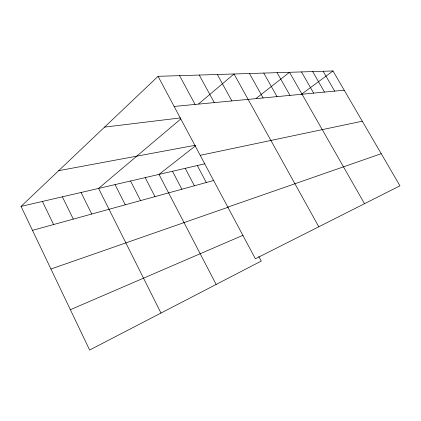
<?xml version="1.0" encoding="UTF-8"?>
<svg xmlns="http://www.w3.org/2000/svg" width="421" height="421" viewBox="0 0 421 421"><rect width="100%" height="100%" fill="white"/><g stroke="black" fill="none" stroke-linecap="round" stroke-linejoin="round"><path stroke-width="0.63" d="M258.778 256.505L261.225 261.083L89.62 350.04L21.05 206.395L158.075 76.312L332.995 70.96L399.95 185.814L255.368 258.794L158.075 76.312M180.798 118.954L98.577 188.419L160.985 313.045M198.628 103.892L234.023 73.985L318.786 226.782M195.539 145.824L159.006 174.41L216.136 284.454M256.11 98.435L289.527 72.291L364.512 203.701M301.704 94.109L332.995 70.96M70.365 309.698L243.049 235.265M227.814 207.111L381.231 153.707M50.941 269.014L228.108 207.243M32.485 230.345L213.821 180.441M21.05 206.395L204.927 163.758M200.207 155.333L362.286 121.206M58.672 170.679L195.307 145.271M104.555 127.121L180.377 117.922M174.141 106.439L344.215 90.21M323.149 71.265L334.674 91.12M312.671 71.581L324.507 92.094M301.489 71.923L313.656 93.125M277.102 72.67L289.985 95.388M263.778 73.08L277.039 96.62M249.458 73.517L263.12 97.951M217.341 74.496L231.876 100.929M199.254 75.049L214.268 102.608M179.572 75.654L195.091 104.44M197.286 165.532L206.301 182.509M185.214 168.332L194.413 185.782M172.473 171.284L181.861 189.234M145.182 177.615L154.981 196.633M130.557 181.004L140.561 200.601M115.049 184.603L125.269 204.811M81.058 192.481L91.736 214.036M62.376 196.812L73.296 219.115M42.421 201.443L53.593 224.535"/></g></svg>
